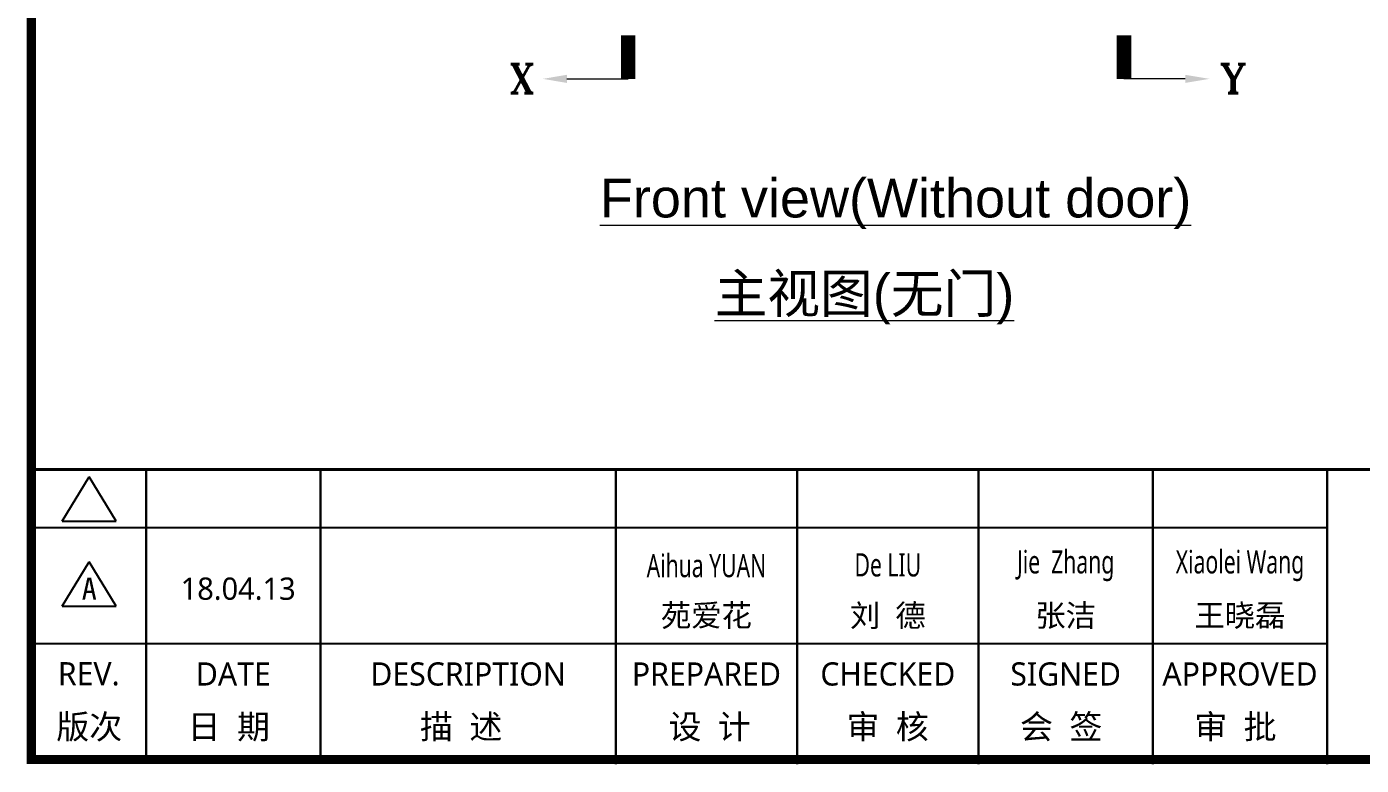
# Model space of a CAD drawing. Extents: x 81437 to 204847, y -54597 to -29444.
# Drawn here: x 86450 to 87830, y -45861 to -45097 of the extents above; entities that cross this region are included whole.
import ezdxf
from ezdxf.enums import TextEntityAlignment as Align

# ---------------------------------------------------------------- set-up
doc = ezdxf.new("R2010")
doc.units = 0
doc.header["$LTSCALE"] = 100
doc.header["$MEASUREMENT"] = 0
for name, color, linetype in [('LOOP', 5, 'Continuous'), ('t', 1, 'Continuous'), ('TEXT', 7, 'Continuous')]:
    doc.layers.add(name, color=color, linetype=linetype)
doc.styles.add('HZ', font='arial.ttf', dxfattribs={"width": 0.7})
doc.styles.add('ROMANT', font='romant.shx')
doc.styles.get("Standard").update_dxf_attribs({"font": ''})
doc.styles.add('微软雅黑', font='')
doc.styles.get('Standard').set_extended_font_data('SimSun')
doc.styles.get('微软雅黑').set_extended_font_data('Microsoft YaHei')

# ---------------------------------------------------------------- blocks, each defined once
blk = doc.blocks.new('图框')
at = {"color": 7}
for p, q in [((-6.2, -2970.4), (1334, -2970.4)), ((-6.2, -3090.4), (1334, -3090.4))]:
    blk.add_line(p, q, dxfattribs=at)
at = {"color": 7, "const_width": 3}
blk.add_lwpolyline([(4109.5, -2910.4), (-6.2, -2910.4)], dxfattribs=at)
at = {"layer": 't', "color": 7}
for p, q in [((25.8, -2963.9), (53.7, -2918)), ((81.7, -2963.9), (53.7, -2918)), ((25.8, -2963.9), (81.7, -2963.9)), ((25.8, -3051.8), (53.7, -3006)), ((81.7, -3051.8), (53.7, -3006)), ((25.8, -3051.8), (81.7, -3051.8))]:
    blk.add_line(p, q, dxfattribs=at)
at = {"layer": 't', "color": 7, "const_width": 9.62}
blk.add_lwpolyline([(4109.5, -3210.4), (4109.5, -58.9), (-6.2, -58.9), (-6.2, -3210.4)], close=True, dxfattribs=at)
at = {"layer": 't', "color": 7, "const_width": 2.4}
for points in [[(112.6, -2911.6), (112.6, -3210.4)], [(292.9, -2911.6), (292.9, -3210.4)], [(598.2, -2911.6), (598.2, -3215.3)], [(785.8, -2911.6), (785.8, -3215.3)], [(973.4, -2911.6), (973.4, -3215.3)], [(1153.7, -2911.6), (1153.7, -3215.3)], [(1334, -2911.6), (1334, -3215.3)]]:
    blk.add_lwpolyline(points, dxfattribs=at)
at = {"color": 7, "style": '微软雅黑', "flags": 8}
for tag, p, height in [('DWG.NAME:', (1375.5, -2969.2), 25), ('DWG.NO.:', (3122, -3089.3), 24), ('图纸编号', (3309.2, -3111.3), 24), ('FILENO.:', (3122.5, -3165), 24), ('文档号', (3311.6, -3183), 24)]:
    blk.add_attdef(tag, p, '', height=height, dxfattribs=at)
at = {"color": 7, "style": '微软雅黑', "width": 0.8, "flags": 8}
for tag, p, height in [('PROJECTNAME:', (3119.3, -2971.7), 24), ('PROJECT_NAME', (3324.7, -2969.2), 25)]:
    blk.add_attdef(tag, p, '', height=height, dxfattribs=at)
at = {"color": 7, "style": '微软雅黑', "flags": 8}
for tag, p in [('图纸名称:', (1371.6, -3024.8)), ('项目名称', (3272.9, -3045.6))]:
    blk.add_attdef(tag, text='', height=25, dxfattribs=at).set_placement(p, align=Align.BOTTOM_LEFT)
for tag, height, width, p in [('RENLIU', 24, 0.7, (692, -3009.2)), ('SHUFENWANG', 24, 0.7, (879.6, -3009.2)), ('FANGHOU', 24, 0.7, (1063.6, -3009.2)), ('DANDANLI', 24, 0.7, (1243.9, -3009.2)), ('#10STATIONONTROLCABINETCOVER', 30, 0.6, (1771.7, -3076)), ('HANGZHOUHOLLYSYSAUTOMATIONCO.,LTD.', 24, 0.7, (2763.9, -3104.6))]:
    blk.add_attdef(tag, text='', height=height, dxfattribs=dict(at, width=width)).set_placement(p, align=Align.MIDDLE)
at = {"color": 7, "flags": 8}
blk.add_attdef('A', text='', height=23, dxfattribs=at).set_placement((53.7, -3033.7), align=Align.MIDDLE)
at = {"color": 7, "style": '微软雅黑', "flags": 8}
for tag, height, p in [('设计时间', 23, (207.7, -3033.7)), ('刘仁', 23, (692, -3061.1)), ('王姝芬', 23, (879.6, -3061.1)), ('侯方', 23, (1063.6, -3061.1)), ('李丹丹', 23, (1243.9, -3061.1)), ('PAGEXOFX', 24, (3947.6, -3097.9)), ('REV.', 24, (53.2, -3121.9)), ('DATE', 24, (202.7, -3121.9)), ('DESCRIPTION', 24, (445.6, -3121.9)), ('PREPARED', 24, (692, -3121.9)), ('CHECKED', 24, (879.6, -3121.9)), ('SIGNED', 24, (1063.6, -3121.9)), ('APPROVED', 24, (1243.9, -3121.9)), ('图纸名称', 30, (1771.7, -3153.6)), ('第几页共几页', 24, (3947.6, -3172.9))]:
    blk.add_attdef(tag, text='', height=height, dxfattribs=at).set_placement(p, align=Align.MIDDLE)
at = {"layer": 't', "color": 7, "style": '微软雅黑'}
for s, p in [('版次', (53.7, -3176.5)), ('日  期', (198, -3176.5)), ('描  述', (438.3, -3176.5)), ('设  计', (695.3, -3176.5)), ('审  核', (879.4, -3176.5)), ('会  签', (1058.9, -3176.5)), ('审  批', (1239.1, -3176.5))]:
    blk.add_text(s, height=25, dxfattribs=at).set_placement(p, align=Align.MIDDLE_CENTER)

msp = doc.modelspace()

# ---------------------------------------------------------------- linework, layer by layer
at = {"layer": 'LOOP', "color": 5, "lineweight": 0}
for p, q in [((87008.3, -45150.9), (87071.7, -45150.9)), ((87008.3, -45150.9), (87071.7, -45150.9)), ((87647.8, -45150.9), (87584.4, -45150.9)), ((87647.8, -45150.9), (87584.4, -45150.9))]:
    msp.add_line(p, q, dxfattribs=at)
at = {"layer": 'LOOP', "color": 5, "lineweight": 0, "const_width": 15}
for points in [[(87071.7, -45150.9), (87071.7, -45105.8)], [(87071.7, -45150.9), (87071.7, -45105.8)], [(87584.4, -45150.9), (87584.4, -45105.8)], [(87584.4, -45150.9), (87584.4, -45105.8)]]:
    msp.add_lwpolyline(points, dxfattribs=at)
at = {"layer": 'LOOP', "color": 5, "lineweight": 0}
for points in [[(87008.3, -45146.7), (86983.3, -45150.9), (87008.3, -45155.1)], [(87008.3, -45146.7), (86983.3, -45150.9), (87008.3, -45155.1)], [(87647.8, -45146.7), (87672.8, -45150.9), (87647.8, -45155.1)], [(87647.8, -45146.7), (87672.8, -45150.9), (87647.8, -45155.1)]]:
    msp.add_solid(points, dxfattribs=at)

# ---------------------------------------------------------------- block references
at = {"color": 1}
ref = msp.add_blockref('图框', (86460.6, -42644.7), dxfattribs=at)
ref.add_attrib('DANDANLI', 'Xiaolei Wang', dxfattribs={"color": 7, "height": 24, "style": '微软雅黑', "width": 0.7, "flags": 8}).set_placement((87704.4, -45653.9), align=Align.MIDDLE)
ref.add_attrib('FANGHOU', 'Jie  Zhang', dxfattribs={"color": 7, "height": 24, "style": '微软雅黑', "width": 0.7, "flags": 8}).set_placement((87524.1, -45653.9), align=Align.MIDDLE)
ref.add_attrib('SHUFENWANG', 'De LIU', dxfattribs={"color": 7, "height": 24, "style": '微软雅黑', "width": 0.7, "flags": 8}).set_placement((87340.2, -45653.9), align=Align.MIDDLE)
ref.add_attrib('RENLIU', 'Aihua YUAN', dxfattribs={"color": 7, "height": 24, "style": '微软雅黑', "width": 0.7, "flags": 8}).set_placement((87152.6, -45653.9), align=Align.MIDDLE)
ref.add_attrib('APPROVED', 'APPROVED', dxfattribs={"color": 7, "height": 24, "style": '微软雅黑'}).set_placement((87704.4, -45766.6), align=Align.MIDDLE)
ref.add_attrib('SIGNED', 'SIGNED', dxfattribs={"color": 7, "height": 24, "style": '微软雅黑'}).set_placement((87524.1, -45766.6), align=Align.MIDDLE)
ref.add_attrib('CHECKED', 'CHECKED', dxfattribs={"color": 7, "height": 24, "style": '微软雅黑'}).set_placement((87340.2, -45766.6), align=Align.MIDDLE)
ref.add_attrib('PREPARED', 'PREPARED', dxfattribs={"color": 7, "height": 24, "style": '微软雅黑'}).set_placement((87152.6, -45766.6), align=Align.MIDDLE)
ref.add_attrib('DESCRIPTION', 'DESCRIPTION', dxfattribs={"color": 7, "height": 24, "style": '微软雅黑'}).set_placement((86906.1, -45766.6), align=Align.MIDDLE)
ref.add_attrib('DATE', 'DATE', dxfattribs={"color": 7, "height": 24, "style": '微软雅黑', "flags": 8}).set_placement((86663.3, -45766.6), align=Align.MIDDLE)
ref.add_attrib('REV.', 'REV.', dxfattribs={"color": 7, "height": 24, "style": '微软雅黑', "flags": 8}).set_placement((86513.8, -45766.6), align=Align.MIDDLE)
ref.add_attrib('A', 'A', dxfattribs={"color": 7, "height": 23, "flags": 8}).set_placement((86514.3, -45678.4), align=Align.MIDDLE)
ref.add_attrib('设计时间', '18.04.13', dxfattribs={"color": 7, "height": 23, "style": '微软雅黑', "flags": 8}).set_placement((86668.3, -45678.4), align=Align.MIDDLE)
ref.add_attrib('李丹丹', '王晓磊', dxfattribs={"color": 7, "height": 23, "style": '微软雅黑', "flags": 8}).set_placement((87704.4, -45705.7), align=Align.MIDDLE)
ref.add_attrib('侯方', '张洁', dxfattribs={"color": 7, "height": 23, "style": '微软雅黑', "flags": 8}).set_placement((87524.1, -45705.7), align=Align.MIDDLE)
ref.add_attrib('王姝芬', '刘  德', dxfattribs={"color": 7, "height": 23, "style": '微软雅黑', "flags": 8}).set_placement((87340.2, -45705.7), align=Align.MIDDLE)
ref.add_attrib('刘仁', '苑爱花', dxfattribs={"color": 7, "height": 23, "style": '微软雅黑', "flags": 8}).set_placement((87152.6, -45705.7), align=Align.MIDDLE)

# ---------------------------------------------------------------- texts
at = {"layer": 'TEXT', "color": 5, "lineweight": 0, "style": 'ROMANT'}
for s, p in [('X', (86961.7, -45165.6)), ('X', (86961.7, -45165.6)), ('Y', (87697.3, -45165.6)), ('Y', (87697.3, -45165.6))]:
    msp.add_text(s, height=30, dxfattribs=at).set_placement(p, align=Align.CENTER)
at = {"layer": 'TEXT', "color": 7, "lineweight": 0, "style": 'HZ'}
for s, p in [('%%UFront view(Without door)', (87348.2, -45294.3)), ('%%U主视图(无门)', (87316, -45392.9))]:
    msp.add_text(s, height=40, dxfattribs=at).set_placement(p, align=Align.CENTER)

doc.saveas('drawing.dxf')
